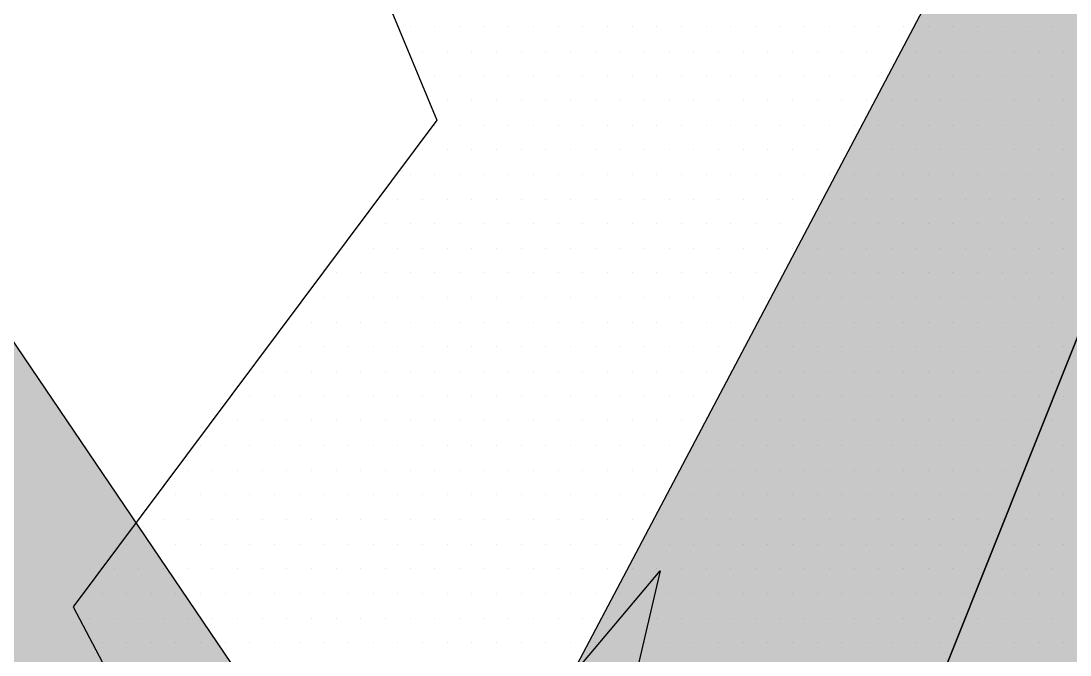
# Paper-space layout 'TOP_A1_00200_01-01-2017_MODELE' of a CAD drawing. Header units: metres. Extents: x 1274 to 2143, y 12 to 312.
# Drawn here: x 1533.911 to 1536.252, y 158.268 to 159.683 of the extents above; entities that cross this region are included whole.
import ezdxf

# ---------------------------------------------------------------- set-up
doc = ezdxf.new("R2010")
doc.units = ezdxf.units.M
doc.header["$LTSCALE"] = 2
doc.set_wipeout_variables(frame=1)
doc.linetypes.add('CACHEX2', pattern=[0.75, 0.5, -0.25])
for name, color, linetype in [('CARTOUCHE', 7, 'Continuous'), ('LOGO', 4, 'Continuous'), ('rosace', 7, 'Continuous')]:
    doc.layers.add(name, color=color, linetype=linetype)

# ---------------------------------------------------------------- blocks, each defined once
blk = doc.blocks.new('A$C715108E3')
at = {"layer": 'LOGO', "color": 131}
for p, q in [((-7.9559, -4.0654), (-7.9559, -4.0654)), ((-7.91, -4.0654), (-7.91, -4.0654)), ((-7.8185, -4.0654), (-7.8185, -4.0654)), ((-7.7267, -4.0654), (-7.7267, -4.0654)), ((-7.635, -4.0654), (-7.635, -4.0654)), ((-7.5434, -4.0654), (-7.5434, -4.0654)), ((-7.4515, -4.0654), (-7.4515, -4.0654)), ((-7.3597, -4.0654), (-7.3597, -4.0654)), ((-7.2683, -4.0654), (-7.2683, -4.0654)), ((-7.1764, -4.0654), (-7.1764, -4.0654)), ((-7.0846, -4.0654), (-7.0846, -4.0654)), ((-6.9928, -4.0654), (-6.9928, -4.0654)), ((-6.9013, -4.0654), (-6.9013, -4.0654)), ((-6.8095, -4.0654), (-6.8095, -4.0654)), ((-6.7175, -4.0654), (-6.7175, -4.0654)), ((-6.6262, -4.0654), (-6.6262, -4.0654)), ((-6.5342, -4.0654), (-6.5342, -4.0654)), ((-6.4421, -4.0654), (-6.4421, -4.0654)), ((-6.3509, -4.0654), (-6.3509, -4.0654)), ((-6.2589, -4.0654), (-6.2589, -4.0654)), ((-6.1672, -4.0654), (-6.1672, -4.0654)), ((-6.0757, -4.0654), (-6.0757, -4.0654)), ((-5.9841, -4.0654), (-5.9841, -4.0654)), ((-5.8921, -4.0654), (-5.8921, -4.0654)), ((-5.8001, -4.0654), (-5.8001, -4.0654)), ((-5.7088, -4.0654), (-5.7088, -4.0654)), ((-5.6168, -4.0654), (-5.6168, -4.0654)), ((-5.5249, -4.0654), (-5.5249, -4.0654)), ((-7.9176, -4.1578), (-7.9176, -4.1578)), ((-7.8642, -4.1578), (-7.8642, -4.1578)), ((-7.7724, -4.1578), (-7.7724, -4.1578)), ((-7.6809, -4.1578), (-7.6809, -4.1578)), ((-7.5891, -4.1578), (-7.5891, -4.1578)), ((-7.4973, -4.1578), (-7.4973, -4.1578)), ((-7.4058, -4.1578), (-7.4058, -4.1578)), ((-7.314, -4.1578), (-7.314, -4.1578)), ((-7.2222, -4.1578), (-7.2222, -4.1578)), ((-7.1307, -4.1578), (-7.1307, -4.1578)), ((-7.0389, -4.1578), (-7.0389, -4.1578)), ((-6.947, -4.1578), (-6.947, -4.1578)), ((-6.855, -4.1578), (-6.855, -4.1578)), ((-6.7637, -4.1578), (-6.7637, -4.1578)), ((-6.6719, -4.1578), (-6.6719, -4.1578)), ((-6.5799, -4.1578), (-6.5799, -4.1578)), ((-6.4886, -4.1578), (-6.4886, -4.1578)), ((-6.3966, -4.1578), (-6.3966, -4.1578)), ((-6.305, -4.1578), (-6.305, -4.1578)), ((-6.2133, -4.1578), (-6.2133, -4.1578)), ((-6.1213, -4.1578), (-6.1213, -4.1578)), ((-6.0296, -4.1578), (-6.0296, -4.1578)), ((-5.9376, -4.1578), (-5.9376, -4.1578)), ((-5.8464, -4.1578), (-5.8464, -4.1578)), ((-5.7543, -4.1578), (-5.7543, -4.1578)), ((-5.6625, -4.1578), (-5.6625, -4.1578)), ((-5.571, -4.1578), (-5.571, -4.1578)), ((-5.4792, -4.1578), (-5.4792, -4.1578)), ((-7.8796, -4.2494), (-7.8796, -4.2494)), ((-7.8185, -4.2494), (-7.8185, -4.2494)), ((-7.7267, -4.2494), (-7.7267, -4.2494)), ((-7.635, -4.2494), (-7.635, -4.2494)), ((-7.5434, -4.2494), (-7.5434, -4.2494)), ((-7.4515, -4.2494), (-7.4515, -4.2494)), ((-7.3597, -4.2494), (-7.3597, -4.2494)), ((-7.2683, -4.2494), (-7.2683, -4.2494)), ((-7.1764, -4.2494), (-7.1764, -4.2494)), ((-7.0846, -4.2494), (-7.0846, -4.2494)), ((-6.9928, -4.2494), (-6.9928, -4.2494)), ((-6.9013, -4.2494), (-6.9013, -4.2494)), ((-6.8095, -4.2494), (-6.8095, -4.2494)), ((-6.7175, -4.2494), (-6.7175, -4.2494)), ((-6.6262, -4.2494), (-6.6262, -4.2494)), ((-6.5342, -4.2494), (-6.5342, -4.2494)), ((-6.4421, -4.2494), (-6.4421, -4.2494)), ((-6.3509, -4.2494), (-6.3509, -4.2494)), ((-6.2589, -4.2494), (-6.2589, -4.2494)), ((-6.1672, -4.2494), (-6.1672, -4.2494)), ((-6.0757, -4.2494), (-6.0757, -4.2494)), ((-5.9841, -4.2494), (-5.9841, -4.2494)), ((-5.8921, -4.2494), (-5.8921, -4.2494)), ((-5.8001, -4.2494), (-5.8001, -4.2494)), ((-5.7088, -4.2494), (-5.7088, -4.2494)), ((-5.6168, -4.2494), (-5.6168, -4.2494)), ((-5.5249, -4.2494), (-5.5249, -4.2494)), ((-7.8414, -4.3407), (-7.8414, -4.3407)), ((-7.7724, -4.3407), (-7.7724, -4.3407)), ((-7.6809, -4.3407), (-7.6809, -4.3407)), ((-7.5891, -4.3407), (-7.5891, -4.3407)), ((-7.4973, -4.3407), (-7.4973, -4.3407)), ((-7.4058, -4.3407), (-7.4058, -4.3407)), ((-7.314, -4.3407), (-7.314, -4.3407)), ((-7.2222, -4.3407), (-7.2222, -4.3407)), ((-7.1307, -4.3407), (-7.1307, -4.3407)), ((-7.0389, -4.3407), (-7.0389, -4.3407)), ((-6.947, -4.3407), (-6.947, -4.3407)), ((-6.855, -4.3407), (-6.855, -4.3407)), ((-6.7637, -4.3407), (-6.7637, -4.3407)), ((-6.6719, -4.3407), (-6.6719, -4.3407)), ((-6.5799, -4.3407), (-6.5799, -4.3407)), ((-6.4886, -4.3407), (-6.4886, -4.3407)), ((-6.3966, -4.3407), (-6.3966, -4.3407)), ((-6.305, -4.3407), (-6.305, -4.3407)), ((-6.2133, -4.3407), (-6.2133, -4.3407)), ((-6.1213, -4.3407), (-6.1213, -4.3407)), ((-6.0296, -4.3407), (-6.0296, -4.3407)), ((-5.9376, -4.3407), (-5.9376, -4.3407)), ((-5.8464, -4.3407), (-5.8464, -4.3407)), ((-5.7543, -4.3407), (-5.7543, -4.3407)), ((-5.6625, -4.3407), (-5.6625, -4.3407)), ((-5.571, -4.3407), (-5.571, -4.3407)), ((-5.4792, -4.3407), (-5.4792, -4.3407)), ((-7.8253, -4.4331), (-7.8253, -4.4331)), ((-7.8185, -4.4331), (-7.8185, -4.4331)), ((-7.7267, -4.4331), (-7.7267, -4.4331)), ((-7.635, -4.4331), (-7.635, -4.4331)), ((-7.5434, -4.4331), (-7.5434, -4.4331)), ((-7.4515, -4.4331), (-7.4515, -4.4331)), ((-7.3597, -4.4331), (-7.3597, -4.4331)), ((-7.2683, -4.4331), (-7.2683, -4.4331)), ((-7.1764, -4.4331), (-7.1764, -4.4331)), ((-7.0846, -4.4331), (-7.0846, -4.4331)), ((-6.9928, -4.4331), (-6.9928, -4.4331)), ((-6.9013, -4.4331), (-6.9013, -4.4331)), ((-6.8095, -4.4331), (-6.8095, -4.4331)), ((-6.7175, -4.4331), (-6.7175, -4.4331)), ((-6.6262, -4.4331), (-6.6262, -4.4331)), ((-6.5342, -4.4331), (-6.5342, -4.4331)), ((-6.4421, -4.4331), (-6.4421, -4.4331)), ((-6.3509, -4.4331), (-6.3509, -4.4331)), ((-6.2589, -4.4331), (-6.2589, -4.4331)), ((-6.1672, -4.4331), (-6.1672, -4.4331)), ((-6.0757, -4.4331), (-6.0757, -4.4331)), ((-5.9841, -4.4331), (-5.9841, -4.4331)), ((-5.8921, -4.4331), (-5.8921, -4.4331)), ((-5.8001, -4.4331), (-5.8001, -4.4331)), ((-5.7088, -4.4331), (-5.7088, -4.4331)), ((-5.6168, -4.4331), (-5.6168, -4.4331)), ((-5.5249, -4.4331), (-5.5249, -4.4331)), ((-7.8937, -4.5245), (-7.8937, -4.5245)), ((-7.8642, -4.5245), (-7.8642, -4.5245)), ((-7.7724, -4.5245), (-7.7724, -4.5245)), ((-7.6809, -4.5245), (-7.6809, -4.5245)), ((-7.5891, -4.5245), (-7.5891, -4.5245)), ((-7.4973, -4.5245), (-7.4973, -4.5245)), ((-7.4058, -4.5245), (-7.4058, -4.5245)), ((-7.314, -4.5245), (-7.314, -4.5245)), ((-7.2222, -4.5245), (-7.2222, -4.5245)), ((-7.1307, -4.5245), (-7.1307, -4.5245)), ((-7.0389, -4.5245), (-7.0389, -4.5245)), ((-6.947, -4.5245), (-6.947, -4.5245)), ((-6.855, -4.5245), (-6.855, -4.5245)), ((-6.7637, -4.5245), (-6.7637, -4.5245)), ((-6.6719, -4.5245), (-6.6719, -4.5245)), ((-6.5799, -4.5245), (-6.5799, -4.5245)), ((-6.4886, -4.5245), (-6.4886, -4.5245)), ((-6.3966, -4.5245), (-6.3966, -4.5245)), ((-6.305, -4.5245), (-6.305, -4.5245)), ((-6.2133, -4.5245), (-6.2133, -4.5245)), ((-6.1213, -4.5245), (-6.1213, -4.5245)), ((-6.0296, -4.5245), (-6.0296, -4.5245)), ((-5.9376, -4.5245), (-5.9376, -4.5245)), ((-5.8464, -4.5245), (-5.8464, -4.5245)), ((-5.7543, -4.5245), (-5.7543, -4.5245)), ((-5.6625, -4.5245), (-5.6625, -4.5245)), ((-5.571, -4.5245), (-5.571, -4.5245)), ((-5.4792, -4.5245), (-5.4792, -4.5245)), ((-7.9621, -4.6156), (-7.9621, -4.6156)), ((-7.91, -4.6156), (-7.91, -4.6156)), ((-7.8185, -4.6156), (-7.8185, -4.6156)), ((-7.7267, -4.6156), (-7.7267, -4.6156)), ((-7.635, -4.6156), (-7.635, -4.6156)), ((-7.5434, -4.6156), (-7.5434, -4.6156)), ((-7.4515, -4.6156), (-7.4515, -4.6156)), ((-7.3597, -4.6156), (-7.3597, -4.6156)), ((-7.2683, -4.6156), (-7.2683, -4.6156)), ((-7.1764, -4.6156), (-7.1764, -4.6156)), ((-7.0846, -4.6156), (-7.0846, -4.6156)), ((-6.9928, -4.6156), (-6.9928, -4.6156)), ((-6.9013, -4.6156), (-6.9013, -4.6156)), ((-6.8095, -4.6156), (-6.8095, -4.6156)), ((-6.7175, -4.6156), (-6.7175, -4.6156)), ((-6.6262, -4.6156), (-6.6262, -4.6156)), ((-6.5342, -4.6156), (-6.5342, -4.6156)), ((-6.4421, -4.6156), (-6.4421, -4.6156)), ((-6.3509, -4.6156), (-6.3509, -4.6156)), ((-6.2589, -4.6156), (-6.2589, -4.6156)), ((-6.1672, -4.6156), (-6.1672, -4.6156)), ((-6.0757, -4.6156), (-6.0757, -4.6156)), ((-5.9841, -4.6156), (-5.9841, -4.6156)), ((-5.8921, -4.6156), (-5.8921, -4.6156)), ((-5.8001, -4.6156), (-5.8001, -4.6156)), ((-5.7088, -4.6156), (-5.7088, -4.6156)), ((-5.6168, -4.6156), (-5.6168, -4.6156)), ((-5.5249, -4.6156), (-5.5249, -4.6156)), ((-8.031, -4.7082), (-8.031, -4.7082)), ((-7.9563, -4.7082), (-7.9563, -4.7082)), ((-7.8642, -4.7082), (-7.8642, -4.7082)), ((-7.7724, -4.7082), (-7.7724, -4.7082)), ((-7.6809, -4.7082), (-7.6809, -4.7082)), ((-7.5891, -4.7082), (-7.5891, -4.7082)), ((-7.4973, -4.7082), (-7.4973, -4.7082)), ((-7.4058, -4.7082), (-7.4058, -4.7082)), ((-7.314, -4.7082), (-7.314, -4.7082)), ((-7.2222, -4.7082), (-7.2222, -4.7082)), ((-7.1307, -4.7082), (-7.1307, -4.7082)), ((-7.0389, -4.7082), (-7.0389, -4.7082)), ((-6.947, -4.7082), (-6.947, -4.7082)), ((-6.855, -4.7082), (-6.855, -4.7082)), ((-6.7637, -4.7082), (-6.7637, -4.7082)), ((-6.6719, -4.7082), (-6.6719, -4.7082)), ((-6.5799, -4.7082), (-6.5799, -4.7082)), ((-6.4886, -4.7082), (-6.4886, -4.7082)), ((-6.3966, -4.7082), (-6.3966, -4.7082)), ((-6.305, -4.7082), (-6.305, -4.7082)), ((-6.2133, -4.7082), (-6.2133, -4.7082)), ((-6.1213, -4.7082), (-6.1213, -4.7082)), ((-6.0296, -4.7082), (-6.0296, -4.7082)), ((-5.9376, -4.7082), (-5.9376, -4.7082)), ((-5.8464, -4.7082), (-5.8464, -4.7082)), ((-5.7543, -4.7082), (-5.7543, -4.7082)), ((-5.6625, -4.7082), (-5.6625, -4.7082)), ((-5.571, -4.7082), (-5.571, -4.7082)), ((-5.4792, -4.7082), (-5.4792, -4.7082)), ((-8.0992, -4.7997), (-8.0992, -4.7997)), ((-8.0938, -4.7997), (-8.0938, -4.7997)), ((-8.0018, -4.7997), (-8.0018, -4.7997)), ((-7.91, -4.7997), (-7.91, -4.7997)), ((-7.8185, -4.7997), (-7.8185, -4.7997)), ((-7.7267, -4.7997), (-7.7267, -4.7997)), ((-7.635, -4.7997), (-7.635, -4.7997)), ((-7.5434, -4.7997), (-7.5434, -4.7997)), ((-7.4515, -4.7997), (-7.4515, -4.7997)), ((-7.3597, -4.7997), (-7.3597, -4.7997)), ((-7.2683, -4.7997), (-7.2683, -4.7997)), ((-7.1764, -4.7997), (-7.1764, -4.7997)), ((-7.0846, -4.7997), (-7.0846, -4.7997)), ((-6.9928, -4.7997), (-6.9928, -4.7997)), ((-6.9013, -4.7997), (-6.9013, -4.7997)), ((-6.8095, -4.7997), (-6.8095, -4.7997)), ((-6.7175, -4.7997), (-6.7175, -4.7997)), ((-6.6262, -4.7997), (-6.6262, -4.7997)), ((-6.5342, -4.7997), (-6.5342, -4.7997)), ((-6.4421, -4.7997), (-6.4421, -4.7997)), ((-6.3509, -4.7997), (-6.3509, -4.7997)), ((-6.2589, -4.7997), (-6.2589, -4.7997)), ((-6.1672, -4.7997), (-6.1672, -4.7997)), ((-6.0757, -4.7997), (-6.0757, -4.7997)), ((-5.9841, -4.7997), (-5.9841, -4.7997)), ((-5.8921, -4.7997), (-5.8921, -4.7997)), ((-5.8001, -4.7997), (-5.8001, -4.7997)), ((-5.7088, -4.7997), (-5.7088, -4.7997)), ((-5.6168, -4.7997), (-5.6168, -4.7997)), ((-5.5249, -4.7997), (-5.5249, -4.7997)), ((-8.1678, -4.892), (-8.1678, -4.892)), ((-8.1395, -4.892), (-8.1395, -4.892)), ((-8.0475, -4.892), (-8.0475, -4.892)), ((-7.9563, -4.892), (-7.9563, -4.892)), ((-7.8642, -4.892), (-7.8642, -4.892)), ((-7.7724, -4.892), (-7.7724, -4.892)), ((-7.6809, -4.892), (-7.6809, -4.892)), ((-7.5891, -4.892), (-7.5891, -4.892)), ((-7.4973, -4.892), (-7.4973, -4.892)), ((-7.4058, -4.892), (-7.4058, -4.892)), ((-7.314, -4.892), (-7.314, -4.892)), ((-7.2222, -4.892), (-7.2222, -4.892)), ((-7.1307, -4.892), (-7.1307, -4.892)), ((-7.0389, -4.892), (-7.0389, -4.892)), ((-6.947, -4.892), (-6.947, -4.892)), ((-6.855, -4.892), (-6.855, -4.892)), ((-6.7637, -4.892), (-6.7637, -4.892)), ((-6.6719, -4.892), (-6.6719, -4.892)), ((-6.5799, -4.892), (-6.5799, -4.892)), ((-6.4886, -4.892), (-6.4886, -4.892)), ((-6.3966, -4.892), (-6.3966, -4.892)), ((-6.305, -4.892), (-6.305, -4.892)), ((-6.2133, -4.892), (-6.2133, -4.892)), ((-6.1213, -4.892), (-6.1213, -4.892)), ((-6.0296, -4.892), (-6.0296, -4.892)), ((-5.9376, -4.892), (-5.9376, -4.892)), ((-5.8464, -4.892), (-5.8464, -4.892)), ((-5.7543, -4.892), (-5.7543, -4.892)), ((-5.6625, -4.892), (-5.6625, -4.892)), ((-5.571, -4.892), (-5.571, -4.892)), ((-5.4792, -4.892), (-5.4792, -4.892)), ((-8.2362, -4.9833), (-8.2362, -4.9833)), ((-8.1851, -4.9833), (-8.1851, -4.9833)), ((-8.0938, -4.9833), (-8.0938, -4.9833)), ((-8.0018, -4.9833), (-8.0018, -4.9833)), ((-7.91, -4.9833), (-7.91, -4.9833)), ((-7.8185, -4.9833), (-7.8185, -4.9833)), ((-7.7267, -4.9833), (-7.7267, -4.9833)), ((-7.635, -4.9833), (-7.635, -4.9833)), ((-7.5434, -4.9833), (-7.5434, -4.9833)), ((-7.4515, -4.9833), (-7.4515, -4.9833)), ((-7.3597, -4.9833), (-7.3597, -4.9833)), ((-7.2683, -4.9833), (-7.2683, -4.9833)), ((-7.1764, -4.9833), (-7.1764, -4.9833)), ((-7.0846, -4.9833), (-7.0846, -4.9833)), ((-6.9928, -4.9833), (-6.9928, -4.9833)), ((-6.9013, -4.9833), (-6.9013, -4.9833)), ((-6.8095, -4.9833), (-6.8095, -4.9833)), ((-6.7175, -4.9833), (-6.7175, -4.9833)), ((-6.6262, -4.9833), (-6.6262, -4.9833)), ((-6.5342, -4.9833), (-6.5342, -4.9833)), ((-6.4421, -4.9833), (-6.4421, -4.9833)), ((-6.3509, -4.9833), (-6.3509, -4.9833)), ((-6.2589, -4.9833), (-6.2589, -4.9833)), ((-6.1672, -4.9833), (-6.1672, -4.9833)), ((-6.0757, -4.9833), (-6.0757, -4.9833)), ((-5.9841, -4.9833), (-5.9841, -4.9833)), ((-5.8921, -4.9833), (-5.8921, -4.9833)), ((-5.8001, -4.9833), (-5.8001, -4.9833)), ((-5.7088, -4.9833), (-5.7088, -4.9833)), ((-5.6168, -4.9833), (-5.6168, -4.9833)), ((-5.5249, -4.9833), (-5.5249, -4.9833)), ((-8.3047, -5.0748), (-8.3047, -5.0748)), ((-8.2316, -5.0748), (-8.2316, -5.0748)), ((-8.1395, -5.0748), (-8.1395, -5.0748)), ((-8.0475, -5.0748), (-8.0475, -5.0748)), ((-7.9563, -5.0748), (-7.9563, -5.0748)), ((-7.8642, -5.0748), (-7.8642, -5.0748)), ((-7.7724, -5.0748), (-7.7724, -5.0748)), ((-7.6809, -5.0748), (-7.6809, -5.0748)), ((-7.5891, -5.0748), (-7.5891, -5.0748)), ((-7.4973, -5.0748), (-7.4973, -5.0748)), ((-7.4058, -5.0748), (-7.4058, -5.0748)), ((-7.314, -5.0748), (-7.314, -5.0748)), ((-7.2222, -5.0748), (-7.2222, -5.0748)), ((-7.1307, -5.0748), (-7.1307, -5.0748)), ((-7.0389, -5.0748), (-7.0389, -5.0748)), ((-6.947, -5.0748), (-6.947, -5.0748)), ((-6.855, -5.0748), (-6.855, -5.0748)), ((-6.7637, -5.0748), (-6.7637, -5.0748)), ((-6.6719, -5.0748), (-6.6719, -5.0748)), ((-6.5799, -5.0748), (-6.5799, -5.0748)), ((-6.4886, -5.0748), (-6.4886, -5.0748)), ((-6.3966, -5.0748), (-6.3966, -5.0748)), ((-6.305, -5.0748), (-6.305, -5.0748)), ((-6.2133, -5.0748), (-6.2133, -5.0748)), ((-6.1213, -5.0748), (-6.1213, -5.0748)), ((-6.0296, -5.0748), (-6.0296, -5.0748)), ((-5.9376, -5.0748), (-5.9376, -5.0748)), ((-5.8464, -5.0748), (-5.8464, -5.0748)), ((-5.7543, -5.0748), (-5.7543, -5.0748)), ((-5.6625, -5.0748), (-5.6625, -5.0748)), ((-5.571, -5.0748), (-5.571, -5.0748)), ((-5.4792, -5.0748), (-5.4792, -5.0748)), ((-8.3732, -5.1674), (-8.3732, -5.1674)), ((-8.3691, -5.1674), (-8.3691, -5.1674)), ((-8.2771, -5.1674), (-8.2771, -5.1674)), ((-8.1851, -5.1674), (-8.1851, -5.1674)), ((-8.0938, -5.1674), (-8.0938, -5.1674)), ((-8.0018, -5.1674), (-8.0018, -5.1674)), ((-7.91, -5.1674), (-7.91, -5.1674)), ((-7.8185, -5.1674), (-7.8185, -5.1674)), ((-7.7267, -5.1674), (-7.7267, -5.1674)), ((-7.635, -5.1674), (-7.635, -5.1674)), ((-7.5434, -5.1674), (-7.5434, -5.1674)), ((-7.4515, -5.1674), (-7.4515, -5.1674)), ((-7.3597, -5.1674), (-7.3597, -5.1674)), ((-7.2683, -5.1674), (-7.2683, -5.1674)), ((-7.1764, -5.1674), (-7.1764, -5.1674)), ((-7.0846, -5.1674), (-7.0846, -5.1674)), ((-6.9928, -5.1674), (-6.9928, -5.1674)), ((-6.9013, -5.1674), (-6.9013, -5.1674)), ((-6.8095, -5.1674), (-6.8095, -5.1674)), ((-6.7175, -5.1674), (-6.7175, -5.1674)), ((-6.6262, -5.1674), (-6.6262, -5.1674)), ((-6.5342, -5.1674), (-6.5342, -5.1674)), ((-6.4421, -5.1674), (-6.4421, -5.1674)), ((-6.3509, -5.1674), (-6.3509, -5.1674)), ((-6.2589, -5.1674), (-6.2589, -5.1674)), ((-6.1672, -5.1674), (-6.1672, -5.1674)), ((-6.0757, -5.1674), (-6.0757, -5.1674)), ((-5.9841, -5.1674), (-5.9841, -5.1674)), ((-5.8921, -5.1674), (-5.8921, -5.1674)), ((-5.8001, -5.1674), (-5.8001, -5.1674)), ((-5.7088, -5.1674), (-5.7088, -5.1674)), ((-5.6168, -5.1674), (-5.6168, -5.1674)), ((-5.5249, -5.1674), (-5.5249, -5.1674)), ((-8.4418, -5.2586), (-8.4418, -5.2586)), ((-8.4149, -5.2586), (-8.4149, -5.2586)), ((-8.3228, -5.2586), (-8.3228, -5.2586)), ((-8.2316, -5.2586), (-8.2316, -5.2586)), ((-8.1395, -5.2586), (-8.1395, -5.2586)), ((-8.0475, -5.2586), (-8.0475, -5.2586)), ((-7.9563, -5.2586), (-7.9563, -5.2586)), ((-7.8642, -5.2586), (-7.8642, -5.2586)), ((-7.7724, -5.2586), (-7.7724, -5.2586)), ((-7.6809, -5.2586), (-7.6809, -5.2586)), ((-7.5891, -5.2586), (-7.5891, -5.2586)), ((-7.4973, -5.2586), (-7.4973, -5.2586)), ((-7.4058, -5.2586), (-7.4058, -5.2586)), ((-7.314, -5.2586), (-7.314, -5.2586)), ((-7.2222, -5.2586), (-7.2222, -5.2586)), ((-7.1307, -5.2586), (-7.1307, -5.2586)), ((-7.0389, -5.2586), (-7.0389, -5.2586)), ((-6.947, -5.2586), (-6.947, -5.2586)), ((-6.855, -5.2586), (-6.855, -5.2586)), ((-6.7637, -5.2586), (-6.7637, -5.2586)), ((-6.6719, -5.2586), (-6.6719, -5.2586)), ((-6.5799, -5.2586), (-6.5799, -5.2586)), ((-6.4886, -5.2586), (-6.4886, -5.2586)), ((-6.3966, -5.2586), (-6.3966, -5.2586)), ((-6.305, -5.2586), (-6.305, -5.2586)), ((-6.2133, -5.2586), (-6.2133, -5.2586)), ((-6.1213, -5.2586), (-6.1213, -5.2586)), ((-6.0296, -5.2586), (-6.0296, -5.2586)), ((-5.9376, -5.2586), (-5.9376, -5.2586)), ((-5.8464, -5.2586), (-5.8464, -5.2586)), ((-5.7543, -5.2586), (-5.7543, -5.2586)), ((-5.6625, -5.2586), (-5.6625, -5.2586)), ((-5.571, -5.2586), (-5.571, -5.2586)), ((-5.4792, -5.2586), (-5.4792, -5.2586)), ((-8.5099, -5.3499), (-8.5099, -5.3499)), ((-8.461, -5.3499), (-8.461, -5.3499)), ((-8.3691, -5.3499), (-8.3691, -5.3499)), ((-8.2771, -5.3499), (-8.2771, -5.3499)), ((-8.1851, -5.3499), (-8.1851, -5.3499)), ((-8.0938, -5.3499), (-8.0938, -5.3499)), ((-8.0018, -5.3499), (-8.0018, -5.3499)), ((-7.91, -5.3499), (-7.91, -5.3499)), ((-7.8185, -5.3499), (-7.8185, -5.3499)), ((-7.7267, -5.3499), (-7.7267, -5.3499)), ((-7.635, -5.3499), (-7.635, -5.3499)), ((-7.5434, -5.3499), (-7.5434, -5.3499)), ((-7.4515, -5.3499), (-7.4515, -5.3499)), ((-7.3597, -5.3499), (-7.3597, -5.3499)), ((-7.2683, -5.3499), (-7.2683, -5.3499)), ((-7.1764, -5.3499), (-7.1764, -5.3499)), ((-7.0846, -5.3499), (-7.0846, -5.3499)), ((-6.9928, -5.3499), (-6.9928, -5.3499)), ((-6.9013, -5.3499), (-6.9013, -5.3499)), ((-6.8095, -5.3499), (-6.8095, -5.3499)), ((-6.7175, -5.3499), (-6.7175, -5.3499)), ((-6.6262, -5.3499), (-6.6262, -5.3499)), ((-6.5342, -5.3499), (-6.5342, -5.3499)), ((-6.4421, -5.3499), (-6.4421, -5.3499)), ((-6.3509, -5.3499), (-6.3509, -5.3499)), ((-6.2589, -5.3499), (-6.2589, -5.3499)), ((-6.1672, -5.3499), (-6.1672, -5.3499)), ((-6.0757, -5.3499), (-6.0757, -5.3499)), ((-5.9841, -5.3499), (-5.9841, -5.3499)), ((-5.8921, -5.3499), (-5.8921, -5.3499)), ((-5.8001, -5.3499), (-5.8001, -5.3499)), ((-5.7088, -5.3499), (-5.7088, -5.3499)), ((-5.6168, -5.3499), (-5.6168, -5.3499)), ((-5.5249, -5.3499), (-5.5249, -5.3499)), ((-8.5783, -5.4423), (-8.5783, -5.4423)), ((-8.5067, -5.4423), (-8.5067, -5.4423)), ((-8.4149, -5.4423), (-8.4149, -5.4423)), ((-8.3228, -5.4423), (-8.3228, -5.4423)), ((-8.2316, -5.4423), (-8.2316, -5.4423)), ((-8.1395, -5.4423), (-8.1395, -5.4423)), ((-8.0475, -5.4423), (-8.0475, -5.4423)), ((-7.9563, -5.4423), (-7.9563, -5.4423)), ((-7.8642, -5.4423), (-7.8642, -5.4423)), ((-7.7724, -5.4423), (-7.7724, -5.4423)), ((-7.6809, -5.4423), (-7.6809, -5.4423)), ((-7.5891, -5.4423), (-7.5891, -5.4423)), ((-7.4973, -5.4423), (-7.4973, -5.4423)), ((-7.4058, -5.4423), (-7.4058, -5.4423)), ((-7.314, -5.4423), (-7.314, -5.4423)), ((-7.2222, -5.4423), (-7.2222, -5.4423)), ((-7.1307, -5.4423), (-7.1307, -5.4423)), ((-7.0389, -5.4423), (-7.0389, -5.4423)), ((-6.947, -5.4423), (-6.947, -5.4423)), ((-6.855, -5.4423), (-6.855, -5.4423)), ((-6.7637, -5.4423), (-6.7637, -5.4423)), ((-6.6719, -5.4423), (-6.6719, -5.4423)), ((-6.5799, -5.4423), (-6.5799, -5.4423)), ((-6.4886, -5.4423), (-6.4886, -5.4423)), ((-6.3966, -5.4423), (-6.3966, -5.4423)), ((-6.305, -5.4423), (-6.305, -5.4423)), ((-6.2133, -5.4423), (-6.2133, -5.4423)), ((-6.1213, -5.4423), (-6.1213, -5.4423)), ((-6.0296, -5.4423), (-6.0296, -5.4423)), ((-5.9376, -5.4423), (-5.9376, -5.4423)), ((-5.8464, -5.4423), (-5.8464, -5.4423)), ((-5.7543, -5.4423), (-5.7543, -5.4423)), ((-5.6625, -5.4423), (-5.6625, -5.4423)), ((-5.571, -5.4423), (-5.571, -5.4423)), ((-5.4792, -5.4423), (-5.4792, -5.4423)), ((-8.6469, -5.5339), (-8.6469, -5.5339)), ((-8.6442, -5.5339), (-8.6442, -5.5339)), ((-8.5524, -5.5339), (-8.5524, -5.5339)), ((-8.461, -5.5339), (-8.461, -5.5339)), ((-8.3691, -5.5339), (-8.3691, -5.5339)), ((-8.2771, -5.5339), (-8.2771, -5.5339)), ((-8.1851, -5.5339), (-8.1851, -5.5339)), ((-8.0938, -5.5339), (-8.0938, -5.5339)), ((-8.0018, -5.5339), (-8.0018, -5.5339)), ((-7.91, -5.5339), (-7.91, -5.5339)), ((-7.8185, -5.5339), (-7.8185, -5.5339)), ((-7.7267, -5.5339), (-7.7267, -5.5339)), ((-7.635, -5.5339), (-7.635, -5.5339)), ((-7.5434, -5.5339), (-7.5434, -5.5339)), ((-7.4515, -5.5339), (-7.4515, -5.5339)), ((-7.3597, -5.5339), (-7.3597, -5.5339)), ((-7.2683, -5.5339), (-7.2683, -5.5339)), ((-7.1764, -5.5339), (-7.1764, -5.5339)), ((-7.0846, -5.5339), (-7.0846, -5.5339)), ((-6.9928, -5.5339), (-6.9928, -5.5339)), ((-6.9013, -5.5339), (-6.9013, -5.5339)), ((-6.8095, -5.5339), (-6.8095, -5.5339)), ((-6.7175, -5.5339), (-6.7175, -5.5339)), ((-6.6262, -5.5339), (-6.6262, -5.5339)), ((-6.5342, -5.5339), (-6.5342, -5.5339)), ((-6.4421, -5.5339), (-6.4421, -5.5339)), ((-6.3509, -5.5339), (-6.3509, -5.5339)), ((-6.2589, -5.5339), (-6.2589, -5.5339)), ((-6.1672, -5.5339), (-6.1672, -5.5339)), ((-6.0757, -5.5339), (-6.0757, -5.5339)), ((-5.9841, -5.5339), (-5.9841, -5.5339)), ((-5.8921, -5.5339), (-5.8921, -5.5339)), ((-5.8001, -5.5339), (-5.8001, -5.5339)), ((-5.7088, -5.5339), (-5.7088, -5.5339)), ((-5.6168, -5.5339), (-5.6168, -5.5339)), ((-5.5249, -5.5339), (-5.5249, -5.5339)), ((-8.7155, -5.625), (-8.7155, -5.625)), ((-8.69, -5.625), (-8.69, -5.625)), ((-8.5985, -5.625), (-8.5985, -5.625)), ((-8.5067, -5.625), (-8.5067, -5.625)), ((-8.4149, -5.625), (-8.4149, -5.625)), ((-8.3228, -5.625), (-8.3228, -5.625)), ((-8.2316, -5.625), (-8.2316, -5.625)), ((-8.1395, -5.625), (-8.1395, -5.625)), ((-8.0475, -5.625), (-8.0475, -5.625)), ((-7.9563, -5.625), (-7.9563, -5.625)), ((-7.8642, -5.625), (-7.8642, -5.625)), ((-7.7724, -5.625), (-7.7724, -5.625)), ((-7.6809, -5.625), (-7.6809, -5.625)), ((-7.5891, -5.625), (-7.5891, -5.625)), ((-7.4973, -5.625), (-7.4973, -5.625)), ((-7.4058, -5.625), (-7.4058, -5.625)), ((-7.314, -5.625), (-7.314, -5.625)), ((-7.2222, -5.625), (-7.2222, -5.625)), ((-7.1307, -5.625), (-7.1307, -5.625)), ((-7.0389, -5.625), (-7.0389, -5.625)), ((-6.947, -5.625), (-6.947, -5.625)), ((-6.855, -5.625), (-6.855, -5.625)), ((-6.7637, -5.625), (-6.7637, -5.625)), ((-6.6719, -5.625), (-6.6719, -5.625)), ((-6.5799, -5.625), (-6.5799, -5.625)), ((-6.4886, -5.625), (-6.4886, -5.625)), ((-6.3966, -5.625), (-6.3966, -5.625)), ((-6.305, -5.625), (-6.305, -5.625)), ((-6.2133, -5.625), (-6.2133, -5.625)), ((-6.1213, -5.625), (-6.1213, -5.625)), ((-6.0296, -5.625), (-6.0296, -5.625)), ((-5.9376, -5.625), (-5.9376, -5.625)), ((-5.8464, -5.625), (-5.8464, -5.625)), ((-5.7543, -5.625), (-5.7543, -5.625)), ((-5.6625, -5.625), (-5.6625, -5.625)), ((-5.571, -5.625), (-5.571, -5.625)), ((-5.4792, -5.625), (-5.4792, -5.625)), ((-8.7841, -5.7174), (-8.7841, -5.7174)), ((-8.7361, -5.7174), (-8.7361, -5.7174)), ((-8.6442, -5.7174), (-8.6442, -5.7174)), ((-8.5524, -5.7174), (-8.5524, -5.7174)), ((-8.461, -5.7174), (-8.461, -5.7174)), ((-8.3691, -5.7174), (-8.3691, -5.7174)), ((-8.2771, -5.7174), (-8.2771, -5.7174)), ((-8.1851, -5.7174), (-8.1851, -5.7174)), ((-8.0938, -5.7174), (-8.0938, -5.7174)), ((-8.0018, -5.7174), (-8.0018, -5.7174)), ((-7.91, -5.7174), (-7.91, -5.7174)), ((-7.8185, -5.7174), (-7.8185, -5.7174)), ((-7.7267, -5.7174), (-7.7267, -5.7174)), ((-7.635, -5.7174), (-7.635, -5.7174)), ((-7.5434, -5.7174), (-7.5434, -5.7174)), ((-7.4515, -5.7174), (-7.4515, -5.7174)), ((-7.3597, -5.7174), (-7.3597, -5.7174)), ((-7.2683, -5.7174), (-7.2683, -5.7174)), ((-7.1764, -5.7174), (-7.1764, -5.7174)), ((-7.0846, -5.7174), (-7.0846, -5.7174)), ((-6.9928, -5.7174), (-6.9928, -5.7174)), ((-6.9013, -5.7174), (-6.9013, -5.7174)), ((-6.8095, -5.7174), (-6.8095, -5.7174)), ((-6.7175, -5.7174), (-6.7175, -5.7174)), ((-6.6262, -5.7174), (-6.6262, -5.7174)), ((-6.5342, -5.7174), (-6.5342, -5.7174)), ((-6.4421, -5.7174), (-6.4421, -5.7174)), ((-6.3509, -5.7174), (-6.3509, -5.7174)), ((-6.2589, -5.7174), (-6.2589, -5.7174)), ((-6.1672, -5.7174), (-6.1672, -5.7174)), ((-6.0757, -5.7174), (-6.0757, -5.7174)), ((-5.9841, -5.7174), (-5.9841, -5.7174)), ((-5.8921, -5.7174), (-5.8921, -5.7174)), ((-5.8001, -5.7174), (-5.8001, -5.7174)), ((-5.7088, -5.7174), (-5.7088, -5.7174)), ((-5.6168, -5.7174), (-5.6168, -5.7174)), ((-5.5249, -5.7174), (-5.5249, -5.7174)), ((-8.8525, -5.8091), (-8.8525, -5.8091)), ((-8.7818, -5.8091), (-8.7818, -5.8091)), ((-8.69, -5.8091), (-8.69, -5.8091)), ((-8.5985, -5.8091), (-8.5985, -5.8091)), ((-8.5067, -5.8091), (-8.5067, -5.8091)), ((-8.4149, -5.8091), (-8.4149, -5.8091)), ((-8.3228, -5.8091), (-8.3228, -5.8091)), ((-8.2316, -5.8091), (-8.2316, -5.8091)), ((-8.1395, -5.8091), (-8.1395, -5.8091)), ((-8.0475, -5.8091), (-8.0475, -5.8091)), ((-7.9563, -5.8091), (-7.9563, -5.8091)), ((-7.8642, -5.8091), (-7.8642, -5.8091)), ((-7.7724, -5.8091), (-7.7724, -5.8091)), ((-7.6809, -5.8091), (-7.6809, -5.8091)), ((-7.5891, -5.8091), (-7.5891, -5.8091)), ((-7.4973, -5.8091), (-7.4973, -5.8091)), ((-7.4058, -5.8091), (-7.4058, -5.8091)), ((-7.314, -5.8091), (-7.314, -5.8091)), ((-7.2222, -5.8091), (-7.2222, -5.8091)), ((-7.1307, -5.8091), (-7.1307, -5.8091)), ((-7.0389, -5.8091), (-7.0389, -5.8091)), ((-6.947, -5.8091), (-6.947, -5.8091)), ((-6.855, -5.8091), (-6.855, -5.8091)), ((-6.7637, -5.8091), (-6.7637, -5.8091)), ((-6.6719, -5.8091), (-6.6719, -5.8091)), ((-6.5799, -5.8091), (-6.5799, -5.8091)), ((-6.4886, -5.8091), (-6.4886, -5.8091)), ((-6.3966, -5.8091), (-6.3966, -5.8091)), ((-6.305, -5.8091), (-6.305, -5.8091)), ((-6.2133, -5.8091), (-6.2133, -5.8091)), ((-6.1213, -5.8091), (-6.1213, -5.8091)), ((-6.0296, -5.8091), (-6.0296, -5.8091)), ((-5.9376, -5.8091), (-5.9376, -5.8091)), ((-5.8464, -5.8091), (-5.8464, -5.8091)), ((-5.7543, -5.8091), (-5.7543, -5.8091)), ((-5.6625, -5.8091), (-5.6625, -5.8091)), ((-5.571, -5.8091), (-5.571, -5.8091)), ((-5.4792, -5.8091), (-5.4792, -5.8091)), ((-8.9209, -5.9003), (-8.9209, -5.9003)), ((-8.9194, -5.9003), (-8.9194, -5.9003)), ((-8.8275, -5.9003), (-8.8275, -5.9003)), ((-8.7361, -5.9003), (-8.7361, -5.9003)), ((-8.6442, -5.9003), (-8.6442, -5.9003)), ((-8.5524, -5.9003), (-8.5524, -5.9003)), ((-8.461, -5.9003), (-8.461, -5.9003)), ((-8.3691, -5.9003), (-8.3691, -5.9003)), ((-8.2771, -5.9003), (-8.2771, -5.9003)), ((-8.1851, -5.9003), (-8.1851, -5.9003)), ((-8.0938, -5.9003), (-8.0938, -5.9003)), ((-8.0018, -5.9003), (-8.0018, -5.9003)), ((-7.91, -5.9003), (-7.91, -5.9003)), ((-7.8185, -5.9003), (-7.8185, -5.9003)), ((-7.7267, -5.9003), (-7.7267, -5.9003)), ((-7.635, -5.9003), (-7.635, -5.9003)), ((-7.5434, -5.9003), (-7.5434, -5.9003)), ((-7.4515, -5.9003), (-7.4515, -5.9003)), ((-7.3597, -5.9003), (-7.3597, -5.9003)), ((-7.2683, -5.9003), (-7.2683, -5.9003)), ((-7.1764, -5.9003), (-7.1764, -5.9003)), ((-7.0846, -5.9003), (-7.0846, -5.9003)), ((-6.9928, -5.9003), (-6.9928, -5.9003)), ((-6.9013, -5.9003), (-6.9013, -5.9003)), ((-6.8095, -5.9003), (-6.8095, -5.9003)), ((-6.7175, -5.9003), (-6.7175, -5.9003)), ((-6.6262, -5.9003), (-6.6262, -5.9003)), ((-6.5342, -5.9003), (-6.5342, -5.9003)), ((-6.4421, -5.9003), (-6.4421, -5.9003)), ((-6.3509, -5.9003), (-6.3509, -5.9003)), ((-6.2589, -5.9003), (-6.2589, -5.9003)), ((-6.1672, -5.9003), (-6.1672, -5.9003)), ((-6.0757, -5.9003), (-6.0757, -5.9003)), ((-5.9841, -5.9003), (-5.9841, -5.9003)), ((-5.8921, -5.9003), (-5.8921, -5.9003)), ((-5.8001, -5.9003), (-5.8001, -5.9003)), ((-5.7088, -5.9003), (-5.7088, -5.9003)), ((-5.6168, -5.9003), (-5.6168, -5.9003)), ((-5.5249, -5.9003), (-5.5249, -5.9003)), ((-8.9895, -5.9927), (-8.9895, -5.9927)), ((-8.9649, -5.9927), (-8.9649, -5.9927)), ((-8.8736, -5.9927), (-8.8736, -5.9927)), ((-8.7818, -5.9927), (-8.7818, -5.9927)), ((-8.69, -5.9927), (-8.69, -5.9927)), ((-8.5985, -5.9927), (-8.5985, -5.9927)), ((-8.5067, -5.9927), (-8.5067, -5.9927)), ((-8.4149, -5.9927), (-8.4149, -5.9927)), ((-8.3228, -5.9927), (-8.3228, -5.9927)), ((-8.2316, -5.9927), (-8.2316, -5.9927)), ((-8.1395, -5.9927), (-8.1395, -5.9927)), ((-8.0475, -5.9927), (-8.0475, -5.9927)), ((-7.9563, -5.9927), (-7.9563, -5.9927)), ((-7.8642, -5.9927), (-7.8642, -5.9927)), ((-7.7724, -5.9927), (-7.7724, -5.9927)), ((-7.6809, -5.9927), (-7.6809, -5.9927)), ((-7.5891, -5.9927), (-7.5891, -5.9927)), ((-7.4973, -5.9927), (-7.4973, -5.9927)), ((-7.4058, -5.9927), (-7.4058, -5.9927)), ((-7.314, -5.9927), (-7.314, -5.9927)), ((-7.2222, -5.9927), (-7.2222, -5.9927)), ((-7.1307, -5.9927), (-7.1307, -5.9927)), ((-7.0389, -5.9927), (-7.0389, -5.9927)), ((-6.947, -5.9927), (-6.947, -5.9927)), ((-6.855, -5.9927), (-6.855, -5.9927)), ((-6.7637, -5.9927), (-6.7637, -5.9927)), ((-6.6719, -5.9927), (-6.6719, -5.9927)), ((-6.5799, -5.9927), (-6.5799, -5.9927)), ((-6.4886, -5.9927), (-6.4886, -5.9927)), ((-6.3966, -5.9927), (-6.3966, -5.9927)), ((-6.305, -5.9927), (-6.305, -5.9927)), ((-6.2133, -5.9927), (-6.2133, -5.9927)), ((-6.1213, -5.9927), (-6.1213, -5.9927)), ((-6.0296, -5.9927), (-6.0296, -5.9927)), ((-5.9376, -5.9927), (-5.9376, -5.9927)), ((-5.8464, -5.9927), (-5.8464, -5.9927)), ((-5.7543, -5.9927), (-5.7543, -5.9927)), ((-5.6625, -5.9927), (-5.6625, -5.9927)), ((-5.571, -5.9927), (-5.571, -5.9927)), ((-5.4792, -5.9927), (-5.4792, -5.9927)), ((-9.0581, -6.0842), (-9.0581, -6.0842)), ((-9.0112, -6.0842), (-9.0112, -6.0842)), ((-8.9194, -6.0842), (-8.9194, -6.0842)), ((-8.8275, -6.0842), (-8.8275, -6.0842)), ((-8.7361, -6.0842), (-8.7361, -6.0842)), ((-8.6442, -6.0842), (-8.6442, -6.0842)), ((-8.5524, -6.0842), (-8.5524, -6.0842)), ((-8.461, -6.0842), (-8.461, -6.0842)), ((-8.3691, -6.0842), (-8.3691, -6.0842)), ((-8.2771, -6.0842), (-8.2771, -6.0842)), ((-8.1851, -6.0842), (-8.1851, -6.0842)), ((-8.0938, -6.0842), (-8.0938, -6.0842)), ((-8.0018, -6.0842), (-8.0018, -6.0842)), ((-7.91, -6.0842), (-7.91, -6.0842)), ((-7.8185, -6.0842), (-7.8185, -6.0842)), ((-7.7267, -6.0842), (-7.7267, -6.0842)), ((-7.635, -6.0842), (-7.635, -6.0842)), ((-7.5434, -6.0842), (-7.5434, -6.0842)), ((-7.4515, -6.0842), (-7.4515, -6.0842)), ((-7.3597, -6.0842), (-7.3597, -6.0842)), ((-7.2683, -6.0842), (-7.2683, -6.0842)), ((-7.1764, -6.0842), (-7.1764, -6.0842)), ((-7.0846, -6.0842), (-7.0846, -6.0842)), ((-6.9928, -6.0842), (-6.9928, -6.0842)), ((-6.9013, -6.0842), (-6.9013, -6.0842)), ((-6.8095, -6.0842), (-6.8095, -6.0842)), ((-6.7175, -6.0842), (-6.7175, -6.0842)), ((-6.6262, -6.0842), (-6.6262, -6.0842)), ((-6.5342, -6.0842), (-6.5342, -6.0842)), ((-6.4421, -6.0842), (-6.4421, -6.0842)), ((-6.3509, -6.0842), (-6.3509, -6.0842)), ((-6.2589, -6.0842), (-6.2589, -6.0842)), ((-6.1672, -6.0842), (-6.1672, -6.0842)), ((-6.0757, -6.0842), (-6.0757, -6.0842)), ((-5.9841, -6.0842), (-5.9841, -6.0842)), ((-5.8921, -6.0842), (-5.8921, -6.0842)), ((-5.8001, -6.0842), (-5.8001, -6.0842)), ((-5.7088, -6.0842), (-5.7088, -6.0842)), ((-5.6168, -6.0842), (-5.6168, -6.0842)), ((-5.5249, -6.0842), (-5.5249, -6.0842)), ((-9.1266, -6.1753), (-9.1266, -6.1753)), ((-9.0569, -6.1753), (-9.0569, -6.1753)), ((-8.9649, -6.1753), (-8.9649, -6.1753)), ((-8.8736, -6.1753), (-8.8736, -6.1753)), ((-8.7818, -6.1753), (-8.7818, -6.1753)), ((-8.69, -6.1753), (-8.69, -6.1753)), ((-8.5985, -6.1753), (-8.5985, -6.1753)), ((-8.5067, -6.1753), (-8.5067, -6.1753)), ((-8.4149, -6.1753), (-8.4149, -6.1753)), ((-8.3228, -6.1753), (-8.3228, -6.1753)), ((-8.2316, -6.1753), (-8.2316, -6.1753)), ((-8.1395, -6.1753), (-8.1395, -6.1753)), ((-8.0475, -6.1753), (-8.0475, -6.1753)), ((-7.9563, -6.1753), (-7.9563, -6.1753)), ((-7.8642, -6.1753), (-7.8642, -6.1753)), ((-7.7724, -6.1753), (-7.7724, -6.1753)), ((-7.6809, -6.1753), (-7.6809, -6.1753)), ((-7.5891, -6.1753), (-7.5891, -6.1753)), ((-7.4973, -6.1753), (-7.4973, -6.1753)), ((-7.4058, -6.1753), (-7.4058, -6.1753)), ((-7.314, -6.1753), (-7.314, -6.1753)), ((-7.2222, -6.1753), (-7.2222, -6.1753)), ((-7.1307, -6.1753), (-7.1307, -6.1753)), ((-7.0014, -6.1753), (-7.0014, -6.1753)), ((-6.947, -6.1753), (-6.947, -6.1753)), ((-6.855, -6.1753), (-6.855, -6.1753)), ((-6.7637, -6.1753), (-6.7637, -6.1753)), ((-6.6719, -6.1753), (-6.6719, -6.1753)), ((-6.5799, -6.1753), (-6.5799, -6.1753)), ((-6.4886, -6.1753), (-6.4886, -6.1753)), ((-6.3966, -6.1753), (-6.3966, -6.1753)), ((-6.305, -6.1753), (-6.305, -6.1753)), ((-6.2133, -6.1753), (-6.2133, -6.1753)), ((-6.1213, -6.1753), (-6.1213, -6.1753)), ((-6.0296, -6.1753), (-6.0296, -6.1753)), ((-5.9376, -6.1753), (-5.9376, -6.1753)), ((-5.8464, -6.1753), (-5.8464, -6.1753)), ((-5.7543, -6.1753), (-5.7543, -6.1753)), ((-5.6625, -6.1753), (-5.6625, -6.1753)), ((-5.571, -6.1753), (-5.571, -6.1753)), ((-5.4792, -6.1753), (-5.4792, -6.1753)), ((-9.1422, -6.2678), (-9.1422, -6.2678)), ((-9.1027, -6.2678), (-9.1027, -6.2678)), ((-9.0112, -6.2678), (-9.0112, -6.2678)), ((-8.9194, -6.2678), (-8.9194, -6.2678)), ((-8.8275, -6.2678), (-8.8275, -6.2678)), ((-8.7361, -6.2678), (-8.7361, -6.2678)), ((-8.6442, -6.2678), (-8.6442, -6.2678)), ((-8.5524, -6.2678), (-8.5524, -6.2678)), ((-8.461, -6.2678), (-8.461, -6.2678)), ((-8.3691, -6.2678), (-8.3691, -6.2678)), ((-8.2771, -6.2678), (-8.2771, -6.2678)), ((-8.1851, -6.2678), (-8.1851, -6.2678)), ((-8.0938, -6.2678), (-8.0938, -6.2678)), ((-8.0018, -6.2678), (-8.0018, -6.2678)), ((-7.91, -6.2678), (-7.91, -6.2678)), ((-7.8185, -6.2678), (-7.8185, -6.2678)), ((-7.7267, -6.2678), (-7.7267, -6.2678)), ((-7.635, -6.2678), (-7.635, -6.2678)), ((-7.5434, -6.2678), (-7.5434, -6.2678)), ((-7.4515, -6.2678), (-7.4515, -6.2678)), ((-7.3597, -6.2678), (-7.3597, -6.2678)), ((-7.2683, -6.2678), (-7.2683, -6.2678)), ((-7.1764, -6.2678), (-7.1764, -6.2678)), ((-7.0224, -6.2678), (-7.0224, -6.2678)), ((-6.9928, -6.2678), (-6.9928, -6.2678)), ((-6.9013, -6.2678), (-6.9013, -6.2678)), ((-6.8095, -6.2678), (-6.8095, -6.2678)), ((-6.7175, -6.2678), (-6.7175, -6.2678)), ((-6.6262, -6.2678), (-6.6262, -6.2678)), ((-6.5342, -6.2678), (-6.5342, -6.2678)), ((-6.4421, -6.2678), (-6.4421, -6.2678)), ((-6.3509, -6.2678), (-6.3509, -6.2678)), ((-6.2589, -6.2678), (-6.2589, -6.2678)), ((-6.1672, -6.2678), (-6.1672, -6.2678)), ((-6.0757, -6.2678), (-6.0757, -6.2678)), ((-5.9841, -6.2678), (-5.9841, -6.2678)), ((-5.8921, -6.2678), (-5.8921, -6.2678)), ((-5.8001, -6.2678), (-5.8001, -6.2678)), ((-5.7088, -6.2678), (-5.7088, -6.2678)), ((-5.6168, -6.2678), (-5.6168, -6.2678)), ((-5.5249, -6.2678), (-5.5249, -6.2678)), ((-9.0939, -6.3593), (-9.0939, -6.3593)), ((-9.0569, -6.3593), (-9.0569, -6.3593)), ((-8.9649, -6.3593), (-8.9649, -6.3593)), ((-8.8736, -6.3593), (-8.8736, -6.3593)), ((-8.7818, -6.3593), (-8.7818, -6.3593)), ((-8.69, -6.3593), (-8.69, -6.3593)), ((-8.5985, -6.3593), (-8.5985, -6.3593)), ((-8.5067, -6.3593), (-8.5067, -6.3593)), ((-8.4149, -6.3593), (-8.4149, -6.3593)), ((-8.3228, -6.3593), (-8.3228, -6.3593)), ((-8.2316, -6.3593), (-8.2316, -6.3593)), ((-8.1395, -6.3593), (-8.1395, -6.3593)), ((-8.0475, -6.3593), (-8.0475, -6.3593)), ((-7.9563, -6.3593), (-7.9563, -6.3593)), ((-7.8642, -6.3593), (-7.8642, -6.3593)), ((-7.7724, -6.3593), (-7.7724, -6.3593)), ((-7.6809, -6.3593), (-7.6809, -6.3593)), ((-7.5891, -6.3593), (-7.5891, -6.3593)), ((-7.4973, -6.3593), (-7.4973, -6.3593)), ((-7.4058, -6.3593), (-7.4058, -6.3593)), ((-7.314, -6.3593), (-7.314, -6.3593)), ((-7.2222, -6.3593), (-7.2222, -6.3593)), ((-7.0437, -6.3593), (-7.0437, -6.3593)), ((-7.0389, -6.3593), (-7.0389, -6.3593)), ((-6.947, -6.3593), (-6.947, -6.3593)), ((-6.855, -6.3593), (-6.855, -6.3593)), ((-6.7637, -6.3593), (-6.7637, -6.3593)), ((-6.6719, -6.3593), (-6.6719, -6.3593)), ((-6.5799, -6.3593), (-6.5799, -6.3593)), ((-6.4886, -6.3593), (-6.4886, -6.3593)), ((-6.3966, -6.3593), (-6.3966, -6.3593)), ((-6.305, -6.3593), (-6.305, -6.3593)), ((-6.2133, -6.3593), (-6.2133, -6.3593)), ((-6.1213, -6.3593), (-6.1213, -6.3593)), ((-6.0296, -6.3593), (-6.0296, -6.3593)), ((-5.9376, -6.3593), (-5.9376, -6.3593)), ((-5.8464, -6.3593), (-5.8464, -6.3593)), ((-5.7543, -6.3593), (-5.7543, -6.3593)), ((-5.6625, -6.3593), (-5.6625, -6.3593)), ((-5.571, -6.3593), (-5.571, -6.3593)), ((-5.4792, -6.3593), (-5.4792, -6.3593))]:
    blk.add_line(p, q, dxfattribs=at)
blk.add_lwpolyline([(-8.4999, -2.7561), (-7.811, -4.4145), (-9.1641, -6.2255), (-8.3669, -7.7396), (-6.9811, -6.0917), (-7.663, -9.014), (-8.1214, -10.2245), (-10.4653, -10.7804), (-13.4372, -9.6448), (-17.1584, -8.2441)], dxfattribs=at)
blk = doc.blocks.new('A$C581E6685')
at = {"layer": 'rosace'}
for color, points in [(32, [(-39.8519, 24.2064), (-40.7961, 26.4077), (-33.3292, 40.5507)]), (40, [(-39.8519, 24.2064), (-33.3292, 40.5507), (-37.1498, 25.5201)]), (142, [(-45.3965, 37.4846), (-39.5666, 28.8703), (-39.344, 28.5414), (-39.8519, 24.2064), (-36.9477, 25.4853), (-26.3566, 30.2032), (-36.1863, 24.0789), (-38.2746, 22.2236), (-38.1337, 21.2132), (-33.6363, 11.1845), (-39.5393, 21.4709), (-40.6525, 23.2405), (-42.0615, 23.3525), (-53.1072, 18.3767), (-43.3972, 24.4856), (-40.4756, 26.2259), (-40.684, 26.8894)])]:
    blk.add_hatch(color=color, dxfattribs=at).paths.add_polyline_path(points)
at = {"layer": 'rosace', "color": 32}
blk.add_lwpolyline([(-39.8519, 24.2064), (-40.7961, 26.4077), (-33.3292, 40.5507)], close=True, dxfattribs=at)
at = {"layer": 'rosace', "color": 40}
blk.add_lwpolyline([(-39.8519, 24.2064), (-33.3292, 40.5507), (-37.1498, 25.5201)], close=True, dxfattribs=at)
at = {"layer": 'rosace', "color": 142}
blk.add_lwpolyline([(-45.3965, 37.4846), (-39.3434, 28.5414), (-39.8519, 24.2064), (-36.9477, 25.4853), (-26.3566, 30.2032), (-36.1857, 24.0789), (-38.2739, 22.2236), (-38.1337, 21.2132), (-33.6358, 11.1845), (-39.5393, 21.4709), (-40.6518, 23.2405), (-42.0615, 23.3525), (-53.1072, 18.3767), (-43.3964, 24.4856), (-40.4756, 26.2259), (-40.6836, 26.8894)], close=True, dxfattribs=at)
at = {"layer": 'rosace', "color": 32, "linetype": 'CACHEX2', "ltscale": 1.5}
blk.add_ellipse((-38.0538, 23.8138), major_axis=(-19.0311, -3.534), ratio=0.590567, dxfattribs=at)
at = {"layer": 'rosace', "color": 32}
blk.add_ellipse((-37.6144, 23.8499), major_axis=(-13.5768, -4.2839), ratio=0.791971, dxfattribs=at)
at = {"layer": 'CARTOUCHE'}
blk.add_blockref('A$C715108E3', (-31.6739, 36.3189), dxfattribs=at)
blk = doc.blocks.new('A$C4D68259D')
blk.add_wipeout([(0, 25.6223), (0.1652, 26.7367), (0.7383, 27.8861), (1.6708, 28.7909), (2.8466, 29.3316), (3.5435, 29.4509), (3.5435, 29.4509), (94.9287, 29.4623), (96.0552, 29.2902), (97.2167, 28.6987), (97.7035, 28.2661), (98.0951, 27.7798), (98.6162, 26.658), (98.7362, 26.0362), (98.7516, 25.8527), (98.7585, 3.8387), (98.5719, 2.6574), (98.0189, 1.5743), (97.5848, 1.0765), (97.1232, 0.6959), (95.9338, 0.1366), (95.4142, 0.0321), (95.1105, 0.0048), (3.7555, 0.0009), (2.7133, 0.169), (1.5147, 0.7841), (0.6714, 1.6707), (0.147, 2.7876), (0.0063, 3.6209)]).dxf.layer = 'CARTOUCHE'
at = {"layer": 'CARTOUCHE'}
blk.add_rational_spline([(0, 25.6223), (0, 14.7312), (0, 3.84), (0, 0), (3.84, 0), (49.3793, 0), (94.9185, 0), (98.7585, 0), (98.7585, 3.84), (98.7585, 14.7312), (98.7585, 25.6223), (98.7585, 29.4623), (94.9185, 29.4623), (49.3793, 29.4623), (3.84, 29.4623), (0, 29.4623), (0, 25.6223)], [1, 1, 1, 0.707106781187, 1, 1, 1, 0.707106781187, 1, 1, 1, 0.707106781187, 1, 1, 1, 0.707106781187, 1], degree=2, knots=[0, 0, 0, 1, 1, 2.570796, 2.570796, 3.570796, 3.570796, 5.141593, 5.141593, 6.141593, 6.141593, 7.712389, 7.712389, 8.712389, 8.712389, 10.283185, 10.283185, 10.283185], dxfattribs=at)
at = {"layer": 'CARTOUCHE', "xscale": 0.6, "yscale": 0.6, "zscale": 0.6}
blk.add_blockref('A$C581E6685', (37.2707, 1.3806), dxfattribs=at)

psp = doc.layouts.new('TOP_A1_00200_01-01-2017_MODELE')

# ---------------------------------------------------------------- block references
at = {"layer": 'rosace'}
psp.add_blockref('A$C4D68259D', (1521.2598, 138.9386), dxfattribs=at)

doc.saveas('drawing.dxf')
